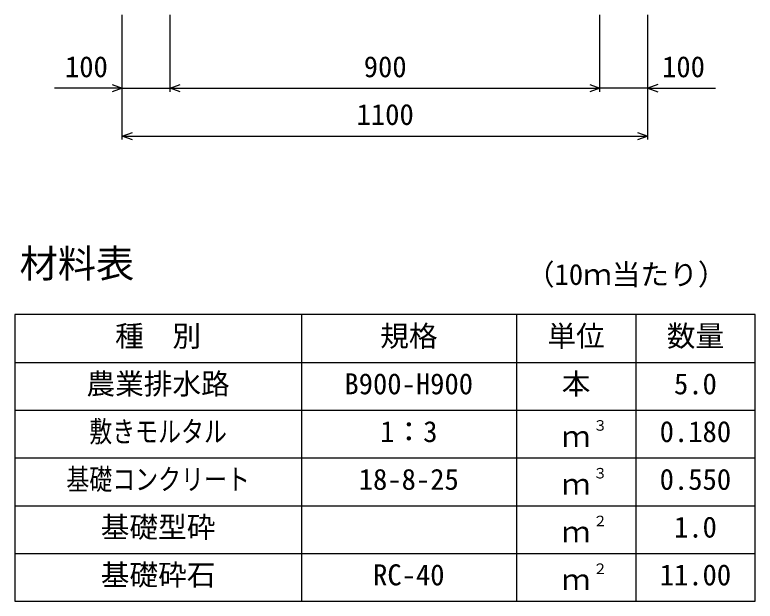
# Model space of a CAD drawing. Units: millimetres, scale not verified. Extents: x -33600 to 33600, y -11880 to 11880.
# Drawn here: x 4300 to 5850, y 1087 to 2315 of the extents above; entities that cross this region are included whole.
import ezdxf
from ezdxf.enums import TextEntityAlignment as Align

# ---------------------------------------------------------------- set-up
doc = ezdxf.new("R2010")
doc.units = ezdxf.units.MM
doc.header["$LTSCALE"] = 40
for name, color, linetype, lineweight in [('0-0_DIM', 7, 'Continuous', 25), ('0-3_HYO', 3, 'Continuous', 25), ('0-4_HYO2', 4, 'Continuous', 25), ('0-7_TXT', 7, 'Continuous', 25)]:
    doc.layers.add(name, color=color, linetype=linetype, lineweight=lineweight)
doc.styles.add('ＭＳ ゴシック', font='')
doc.styles.get('ＭＳ ゴシック').set_extended_font_data('MS Gothic')

msp = doc.modelspace()

# ---------------------------------------------------------------- linework, layer by layer
at = {"layer": '0-0_DIM'}
for p, q in [((4524.81, 2053.4), (4524.81, 2314.76)), ((4624.81, 2153.4), (4624.81, 2314.76)), ((5524.81, 2153.4), (5524.81, 2314.76)), ((5624.81, 2053.4), (5624.81, 2314.76)), ((4524.81, 2160.9), (4383.02, 2160.9)), ((4524.81, 2160.9), (4624.81, 2160.9)), ((4624.81, 2160.9), (5524.81, 2160.9)), ((5624.81, 2160.9), (5524.81, 2160.9)), ((5624.81, 2160.9), (5766.61, 2160.9)), ((4524.81, 2060.9), (5624.81, 2060.9))]:
    msp.add_line(p, q, dxfattribs=at)
for points in [[(4503.67, 2168.59), (4524.81, 2160.9), (4503.67, 2153.2)], [(4645.96, 2153.2), (4624.81, 2160.9), (4645.96, 2168.59)], [(5503.67, 2168.59), (5524.81, 2160.9), (5503.67, 2153.2)], [(5645.96, 2168.59), (5624.81, 2160.9), (5645.96, 2153.2)], [(4545.96, 2053.2), (4524.81, 2060.9), (4545.96, 2068.59)], [(5603.67, 2068.59), (5624.81, 2060.9), (5603.67, 2053.2)]]:
    msp.add_lwpolyline(points, dxfattribs=at)
at = {"layer": '0-3_HYO'}
for p, q in [((4899.81, 1686.95), (4899.81, 1086.95)), ((5349.81, 1686.95), (5349.81, 1086.95)), ((5599.81, 1686.95), (5599.81, 1086.95)), ((4299.81, 1586.95), (5849.81, 1586.95))]:
    msp.add_line(p, q, dxfattribs=at)
msp.add_lwpolyline([(4299.81, 1086.95), (5849.81, 1086.95), (5849.81, 1686.95), (4299.81, 1686.95)], close=True, dxfattribs=at)
at = {"layer": '0-4_HYO2'}
for p, q in [((4299.81, 1486.95), (5849.81, 1486.95)), ((4299.81, 1386.95), (5849.81, 1386.95)), ((4299.81, 1286.95), (5849.81, 1286.95)), ((4299.81, 1186.95), (5849.81, 1186.95))]:
    msp.add_line(p, q, dxfattribs=at)

# ---------------------------------------------------------------- texts
at = {"layer": '0-0_DIM', "style": 'ＭＳ ゴシック'}
for s, p in [('100', (4404.81, 2170.9)), ('900', (5030.35, 2170.9)), ('100', (5654.81, 2170.9)), ('1100', (5015.35, 2070.9))]:
    msp.add_text(s, height=43.99, dxfattribs=at).set_placement(p, align=Align.BOTTOM_LEFT)
at = {"layer": '0-7_TXT', "style": 'ＭＳ ゴシック'}
for s, height, p in [('材料表', 58.65, (4309.81, 1746.95)), ('（10ｍ当たり）', 43.99, (5369.81, 1735.95)), ('種\u3000別', 43.99, (4509.81, 1606.95)), ('規格', 43.99, (5064.81, 1606.95)), ('単位', 43.99, (5414.81, 1606.95)), ('数量', 43.99, (5664.81, 1606.95)), ('農業排水路', 43.99, (4449.81, 1506.95)), ('本', 43.99, (5444.81, 1506.95)), ('B900-H900', 43.99, (4989.81, 1506.95)), ('5.0', 43.99, (5679.81, 1506.95)), ('1：3', 43.99, (5064.81, 1406.95)), ('３', 21.99, (5510.36, 1437.32)), ('0.180', 43.99, (5649.81, 1406.95)), ('ｍ', 43.99, (5444.81, 1396.95)), ('３', 21.99, (5510.36, 1337.32)), ('18-8-25', 43.99, (5019.81, 1306.95)), ('0.550', 43.99, (5649.81, 1306.95)), ('ｍ', 43.99, (5444.81, 1296.95)), ('基礎型砕', 43.99, (4479.81, 1206.95)), ('２', 21.99, (5510.36, 1237.32)), ('1.0', 43.99, (5679.81, 1206.95)), ('ｍ', 43.99, (5444.81, 1196.95)), ('基礎砕石', 43.99, (4479.81, 1106.95)), ('RC-40', 43.99, (5049.81, 1106.95)), ('２', 21.99, (5510.36, 1137.32)), ('11.00', 43.99, (5649.81, 1106.95)), ('ｍ', 43.99, (5444.81, 1096.95))]:
    msp.add_text(s, height=height, dxfattribs=at).set_placement(p, align=Align.BOTTOM_LEFT)
at = {"layer": '0-7_TXT', "style": 'ＭＳ ゴシック', "width": 0.8}
for s, p in [('敷きモルタル', (4455.81, 1406.95)), ('基礎コンクリート', (4407.81, 1306.95))]:
    msp.add_text(s, height=43.99, dxfattribs=at).set_placement(p, align=Align.BOTTOM_LEFT)

doc.saveas('drawing.dxf')
